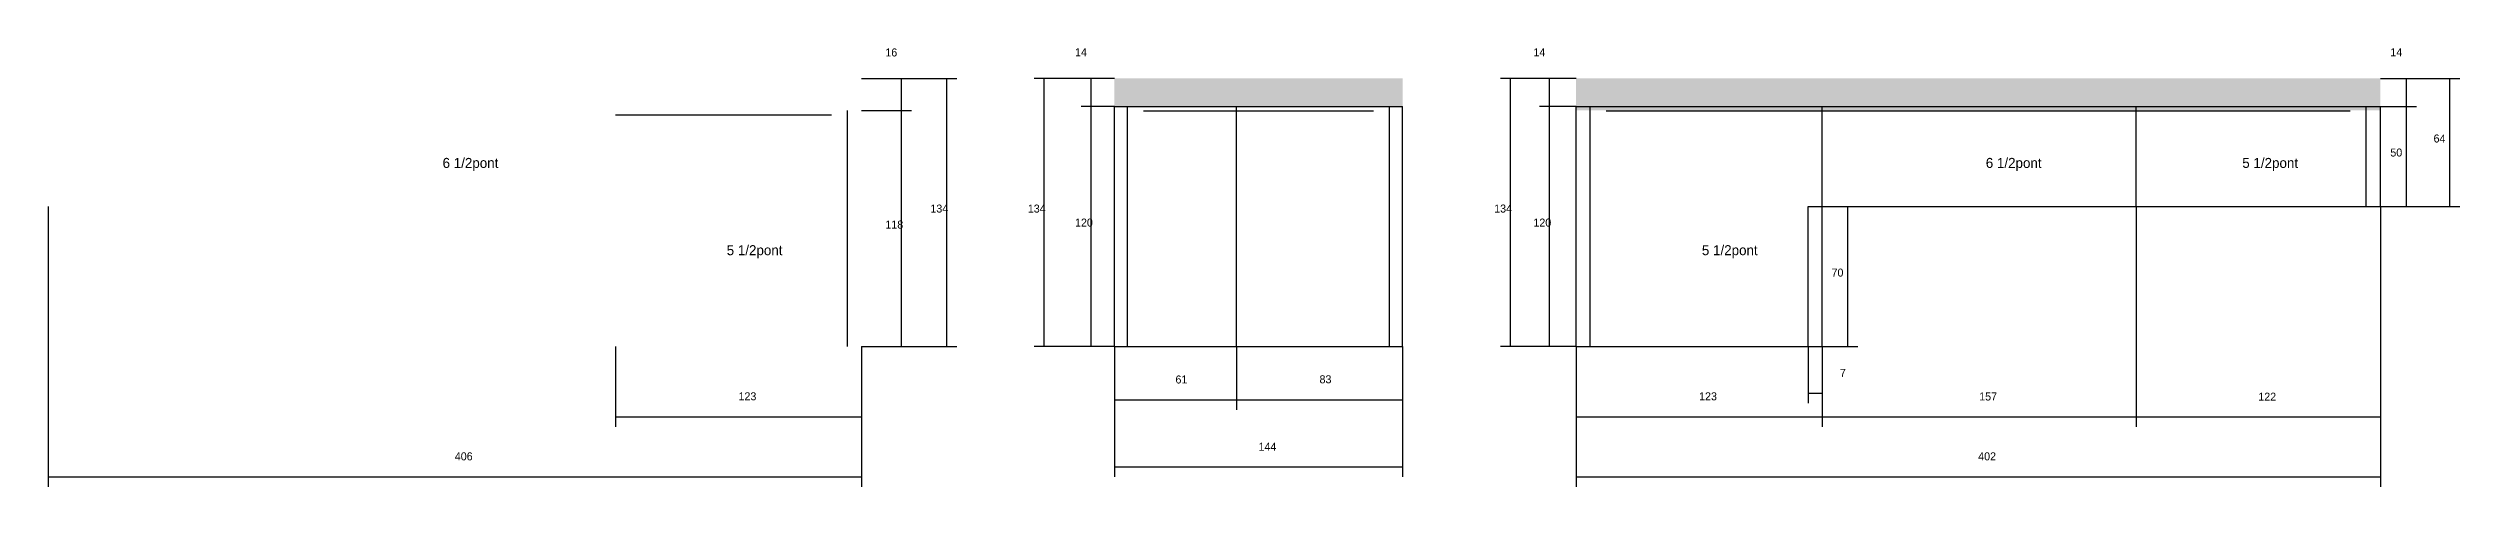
# Model space of a CAD drawing. Header units: metres. Extents: x 6068 to 8063, y 5081 to 5728.
# Drawn here: x 6068 to 7273, y 5509 to 5728 of the extents above; entities that cross this region are included whole.
import ezdxf

# ---------------------------------------------------------------- set-up
doc = ezdxf.new("R2010")
doc.units = ezdxf.units.M
for name, color, linetype in [('COTA', 4, 'Continuous'), ('Cota Seção (2x)', 4, 'Continuous'), ('NOMENCLATURA', 7, 'Continuous'), ('Painéis', 200, 'Continuous'), ('SARR_2.2x7', 40, 'Continuous')]:
    doc.layers.add(name, color=color, linetype=linetype)

msp = doc.modelspace()

# ---------------------------------------------------------------- hatches: boundary and pattern name
at = {"layer": 'COTA'}
h = msp.add_hatch(dxfattribs=at)
h.set_pattern_fill('AR-CONC', scale=0.03)
h.paths.add_polyline_path([(6744.9, 5698.8), (6744.9, 5712.8), (6744.9, 5712.8), (6600.9, 5712.8), (6600.9, 5712.8), (6600.9, 5698.8), (6600.9, 5698.8), (6744.9, 5698.8)])
h = msp.add_hatch(dxfattribs=at)
h.set_pattern_fill('AR-CONC', scale=0.03)
h.paths.add_polyline_path([(6831.6, 5696.8), (6831.6, 5712.8), (6831.6, 5712.8), (7233.6, 5712.8), (7233.6, 5712.8), (7233.6, 5696.8), (7233.6, 5696.8), (6831.6, 5696.8)])

# ---------------------------------------------------------------- linework, layer by layer
for p, q in [((7233.6, 5712.8), (7251.7, 5712.8)), ((7233.6, 5712.8), (7273.3, 5712.8)), ((7246.7, 5698.8), (7246.7, 5712.8)), ((7268.3, 5648.8), (7268.3, 5712.8)), ((7233.6, 5698.8), (7251.7, 5698.8)), ((7111.6, 5648.8), (7111.6, 5538.8)), ((7111.6, 5648.8), (7111.6, 5538.8)), ((7233.6, 5648.8), (7233.6, 5538.8)), ((7233.6, 5648.8), (7273.3, 5648.8)), ((6600.9, 5578.8), (6600.9, 5547.3)), ((6600.9, 5578.8), (6600.9, 5513.8)), ((6661.9, 5578.8), (6661.9, 5547.3)), ((6661.9, 5578.8), (6661.9, 5547.3)), ((6744.9, 5578.8), (6744.9, 5547.3)), ((6744.9, 5578.8), (6744.9, 5513.8)), ((6947.6, 5578.8), (6947.6, 5550.6)), ((6954.6, 5578.8), (6954.6, 5538.8)), ((6954.6, 5578.8), (6954.6, 5550.6)), ((6600.9, 5552.3), (6661.9, 5552.3)), ((6661.9, 5552.3), (6744.9, 5552.3)), ((6947.6, 5555.6), (6954.6, 5555.6)), ((6954.6, 5543.8), (7111.6, 5543.8)), ((7111.6, 5543.8), (7233.6, 5543.8)), ((6600.9, 5518.8), (6744.9, 5518.8))]:
    msp.add_line(p, q, dxfattribs=at)
at = {"layer": 'Cota Seção (2x)'}
for p, q in [((6474.5, 5712.8), (6499.5, 5712.8)), ((6474.5, 5712.8), (6522.1, 5712.8)), ((6494.5, 5696.8), (6494.5, 5712.8)), ((6517.1, 5578.8), (6517.1, 5712.8)), ((6600.9, 5712.8), (6560.8, 5712.8)), ((6565.8, 5578.8), (6565.8, 5712.8)), ((6600.9, 5712.8), (6584.3, 5712.8)), ((6589.3, 5698.8), (6589.3, 5712.8)), ((6831.6, 5712.8), (6793.9, 5712.8)), ((6798.9, 5578.8), (6798.9, 5712.8)), ((6831.6, 5712.8), (6813.4, 5712.8)), ((6818.4, 5698.8), (6818.4, 5712.8)), ((6474.5, 5696.8), (6499.5, 5696.8)), ((6474.5, 5696.8), (6499.5, 5696.8)), ((6494.5, 5578.8), (6494.5, 5696.8)), ((6600.9, 5698.8), (6584.3, 5698.8)), ((6600.9, 5698.8), (6584.3, 5698.8)), ((6589.3, 5578.8), (6589.3, 5698.8)), ((6831.6, 5698.8), (6813.4, 5698.8)), ((6831.6, 5698.8), (6813.4, 5698.8)), ((6818.4, 5578.8), (6818.4, 5698.8)), ((7233.6, 5698.8), (7251.7, 5698.8)), ((7246.7, 5648.8), (7246.7, 5698.8)), ((6068, 5648.8), (6068, 5508.8)), ((6954.6, 5648.8), (6972.4, 5648.8)), ((6967.4, 5578.8), (6967.4, 5648.8)), ((7233.6, 5648.8), (7251.7, 5648.8)), ((7233.6, 5648.8), (7233.6, 5508.8)), ((6351.5, 5578.8), (6351.5, 5538.8)), ((6474.5, 5578.8), (6474.5, 5538.8)), ((6474.5, 5578.8), (6474.5, 5508.8)), ((6474.5, 5578.8), (6499.5, 5578.8)), ((6474.5, 5578.8), (6522.1, 5578.8)), ((6600.9, 5578.8), (6560.8, 5578.8)), ((6600.9, 5578.8), (6584.3, 5578.8)), ((6831.6, 5578.8), (6793.9, 5578.8)), ((6831.6, 5578.8), (6813.4, 5578.8)), ((6831.6, 5578.8), (6831.6, 5538.8)), ((6831.6, 5578.8), (6831.6, 5508.8)), ((6954.6, 5578.8), (6972.4, 5578.8)), ((6954.6, 5578.8), (6954.6, 5538.8)), ((6351.5, 5543.8), (6474.5, 5543.8)), ((6831.6, 5543.8), (6954.6, 5543.8)), ((6068, 5513.8), (6474.5, 5513.8)), ((6831.6, 5513.8), (7233.6, 5513.8))]:
    msp.add_line(p, q, dxfattribs=at)
at = {"layer": 'Painéis'}
for p, q in [((6600.9, 5698.8), (6744.9, 5698.8)), ((6600.9, 5578.8), (6600.9, 5698.8)), ((6661.9, 5578.8), (6661.9, 5698.8)), ((6744.9, 5578.8), (6744.9, 5698.8)), ((6831.6, 5698.8), (6954.6, 5698.8)), ((6831.6, 5578.8), (6831.6, 5698.8)), ((6954.6, 5698.8), (7233.6, 5698.8)), ((6954.6, 5648.8), (6954.6, 5698.8)), ((7111.6, 5648.8), (7111.6, 5698.8)), ((7233.6, 5648.8), (7233.6, 5698.8)), ((6954.6, 5648.8), (7233.6, 5648.8)), ((6954.6, 5578.8), (6954.6, 5648.8)), ((6600.9, 5578.8), (6744.9, 5578.8)), ((6831.6, 5578.8), (6954.6, 5578.8))]:
    msp.add_line(p, q, dxfattribs=at)
at = {"layer": 'SARR_2.2x7'}
for p, q in [((6351.5, 5694.6), (6459.5, 5694.6)), ((6467.5, 5578.8), (6467.5, 5696.8)), ((6607.5, 5578.8), (6607.5, 5698.8)), ((6615.5, 5696.6), (6661.9, 5696.6)), ((6661.9, 5696.6), (6730.4, 5696.6)), ((6738.4, 5578.8), (6738.4, 5698.8)), ((6838.6, 5578.8), (6838.6, 5698.8)), ((6846.6, 5696.6), (6954.6, 5696.6)), ((6954.6, 5696.6), (7111.6, 5696.6)), ((7111.6, 5696.6), (7218.6, 5696.6)), ((7226.6, 5648.8), (7226.6, 5698.8)), ((6947.6, 5648.8), (6954.6, 5648.8)), ((6947.6, 5578.8), (6947.6, 5648.8))]:
    msp.add_line(p, q, dxfattribs=at)

# ---------------------------------------------------------------- texts
at = {"layer": 'COTA'}
for s, p in [('14', (7238.6, 5723.9)), ('64', (7260.2, 5680.8)), ('61', (6631.4, 5560.4)), ('83', (6703.4, 5560.5)), ('7', (6963.5, 5563.7)), ('157', (7033.1, 5551.9)), ('122', (7172.6, 5551.8)), ('144', (6672.9, 5526.8))]:
    msp.add_text(s, height=4, dxfattribs=at).set_placement(p)
at = {"layer": 'Cota Seção (2x)'}
for s, p in [('16', (6486.4, 5723.8)), ('14', (6581.2, 5723.9)), ('14', (6810.3, 5723.9)), ('50', (7238.6, 5673.8)), ('118', (6486.4, 5637.8)), ('134', (6508.9, 5645.8)), ('134', (6557.6, 5645.8)), ('120', (6581.2, 5638.8)), ('134', (6790.7, 5645.8)), ('120', (6810.3, 5638.8)), ('70', (6959.3, 5613.8)), ('123', (6413, 5552)), ('123', (6893.1, 5552)), ('406', (6271.2, 5522)), ('402', (7032.6, 5522))]:
    msp.add_text(s, height=4, dxfattribs=at).set_placement(p)
at = {"layer": 'NOMENCLATURA'}
for s, p in [('6 1/2pont', (6265.1, 5668.1)), ('6 1/2pont', (7036.4, 5668.1)), ('5 1/2pont', (7164.6, 5668.1)), ('5 1/2pont', (6407.1, 5624.5)), ('5 1/2pont', (6894.5, 5624.5))]:
    msp.add_text(s, height=5, dxfattribs=at).set_placement(p)

doc.saveas('drawing.dxf')
